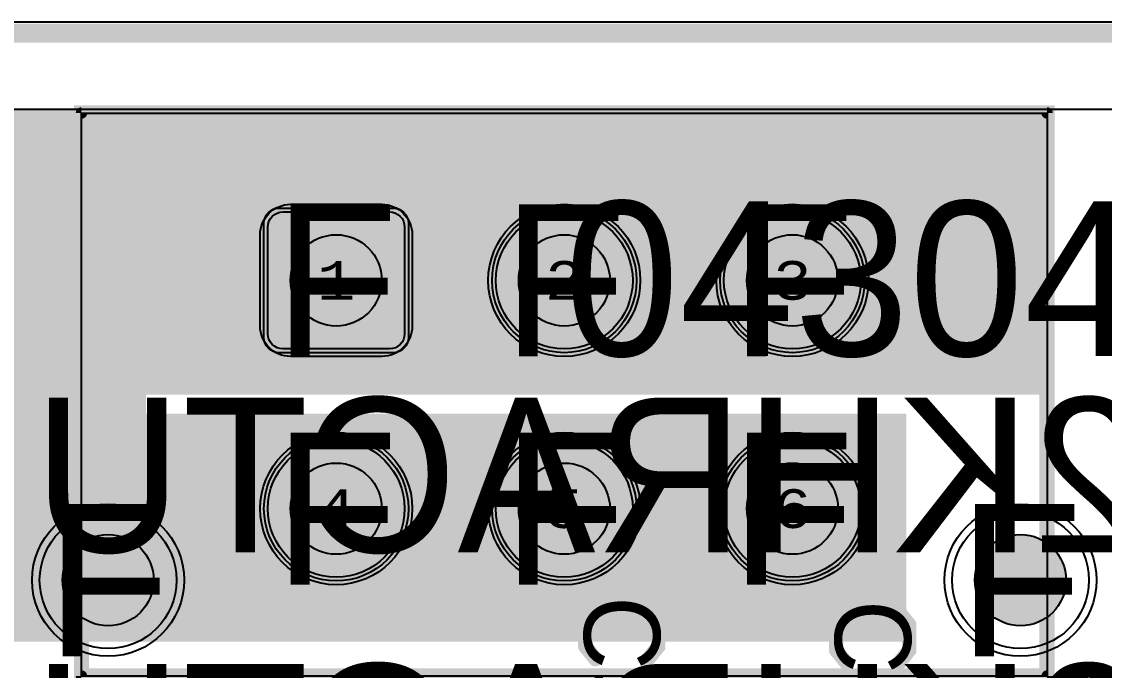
# Model space of a CAD drawing. Extents: x -28 to 199, y -61 to 255.
# Drawn here: x 31.86 to 46.1, y 246.63 to 255.15 of the extents above; entities that cross this region are included whole.
import ezdxf
from ezdxf.enums import TextEntityAlignment as Align

# ---------------------------------------------------------------- set-up
doc = ezdxf.new("R2010")
doc.units = 0
doc.header["$MEASUREMENT"] = 0
for name, color, linetype in [('ASSEMBLY_OUTLINES_TOP', 102, 'CONTINUOUS'), ('ASSEMBLY_PART_NUMBERS_BTM', 191, 'CONTINUOUS'), ('ASSEMBLY_PART_NUMBERS_TOP', 102, 'CONTINUOUS'), ('BOARD_OUTLINE', 10, 'CONTINUOUS'), ('DRILL_DRAWING', 21, 'CONTINUOUS'), ('GENERATED_SILKSCREEN_BTM', 255, 'CONTINUOUS'), ('GENERATED_SILKSCREEN_TOP', 140, 'CONTINUOUS'), ('MANUFACTURING_OUTLINES', 10, 'CONTINUOUS'), ('MOUNTING_HOLE_PADS_LAYER14', 150, 'CONTINUOUS'), ('MOUNTING_HOLE_PADS_LAYER17', 10, 'CONTINUOUS'), ('MOUNTING_HOLE_PADS_LAYER_2', 230, 'CONTINUOUS'), ('MOUNTING_HOLE_PADS_LAYER_3', 81, 'CONTINUOUS'), ('MOUNTING_HOLES_LAYER_2', 42, 'CONTINUOUS'), ('MOUNTING_HOLES_LAYER_3', 42, 'CONTINUOUS'), ('MOUNTING_HOLES_LAYER_BOT21', 42, 'CONTINUOUS'), ('MOUNTING_HOLES_LAYER_TOP', 42, 'CONTINUOUS'), ('PART_HOLES_LAYER_2', 30, 'CONTINUOUS'), ('PART_HOLES_LAYER_3', 30, 'CONTINUOUS'), ('PART_HOLES_LAYER_BOTTOM', 30, 'CONTINUOUS'), ('PART_HOLES_LAYER_TOP', 30, 'CONTINUOUS'), ('PART_PADS_LAYER_2', 230, 'CONTINUOUS'), ('PART_PADS_LAYER_3', 81, 'CONTINUOUS'), ('PART_PADS_LAYER_BOTTOM', 10, 'CONTINUOUS'), ('PART_PADS_LAYER_TOP', 150, 'CONTINUOUS'), ('PIN_NUMBERS_BTM', 8, 'CONTINUOUS'), ('PIN_NUMBERS_TOP', 8, 'CONTINUOUS'), ('PLACEMENT_OUTLINES_TOP', 130, 'CONTINUOUS'), ('PLANE_DATA_LAYER_2', 230, 'CONTINUOUS'), ('PLANE_DATA_LAYER_3', 81, 'CONTINUOUS'), ('PLANE_DATA_LAYER_BOTTOM', 10, 'CONTINUOUS'), ('PLANE_DATA_LAYER_TOP', 150, 'CONTINUOUS'), ('PLANE_SHAPES_LAYER_2', 230, 'CONTINUOUS'), ('PLANE_SHAPES_LAYER_3', 81, 'CONTINUOUS'), ('PLANE_SHAPES_LAYER_BOTTOM', 10, 'CONTINUOUS'), ('PLANE_SHAPES_LAYER_TOP', 150, 'CONTINUOUS'), ('ROUTE_BORDER', 151, 'CONTINUOUS'), ('SILKSCREEN_OUTLINES_TOP', 150, 'CONTINUOUS'), ('SILKSCREEN_REF_DES_BTM', 211, 'CONTINUOUS'), ('SOLDERMASK_PADS_BTM', 12, 'CONTINUOUS'), ('SOLDERMASK_PADS_TOP', 180, 'CONTINUOUS')]:
    doc.layers.add(name, color=color, linetype=linetype)
doc.styles.add('COURIER_NEW', font='COUR.TTF')
doc.styles.add('VERIBEST_GERBER_0', font='txt')

msp = doc.modelspace()

# ---------------------------------------------------------------- hatches: boundary and pattern name
at = {"layer": 'MOUNTING_HOLES_LAYER_2'}
h = msp.add_hatch(color=256, dxfattribs=at)
edge = h.paths.add_edge_path()
edge.add_arc((33, 247.81), 0.6, 0, 360)
h = msp.add_hatch(color=256, dxfattribs=at)
edge = h.paths.add_edge_path()
edge.add_arc((45, 247.81), 0.6, 0, 360)
at = {"layer": 'MOUNTING_HOLES_LAYER_3'}
h = msp.add_hatch(color=256, dxfattribs=at)
edge = h.paths.add_edge_path()
edge.add_arc((33, 247.81), 0.6, 0, 360)
h = msp.add_hatch(color=256, dxfattribs=at)
edge = h.paths.add_edge_path()
edge.add_arc((45, 247.81), 0.6, 0, 360)
at = {"layer": 'MOUNTING_HOLES_LAYER_BOT21'}
h = msp.add_hatch(color=256, dxfattribs=at)
edge = h.paths.add_edge_path()
edge.add_arc((33, 247.81), 0.6, 0, 360)
h = msp.add_hatch(color=256, dxfattribs=at)
edge = h.paths.add_edge_path()
edge.add_arc((45, 247.81), 0.6, 0, 360)
at = {"layer": 'MOUNTING_HOLES_LAYER_TOP'}
h = msp.add_hatch(color=256, dxfattribs=at)
edge = h.paths.add_edge_path()
edge.add_arc((33, 247.81), 0.6, 0, 360)
h = msp.add_hatch(color=256, dxfattribs=at)
edge = h.paths.add_edge_path()
edge.add_arc((45, 247.81), 0.6, 0, 360)
at = {"layer": 'PART_HOLES_LAYER_2'}
h = msp.add_hatch(color=256, dxfattribs=at)
edge = h.paths.add_edge_path()
edge.add_arc((36, 251.75), 0.6, 0, 360)
h = msp.add_hatch(color=256, dxfattribs=at)
edge = h.paths.add_edge_path()
edge.add_arc((39, 251.75), 0.6, 0, 360)
h = msp.add_hatch(color=256, dxfattribs=at)
edge = h.paths.add_edge_path()
edge.add_arc((42, 251.75), 0.6, 0, 360)
h = msp.add_hatch(color=256, dxfattribs=at)
edge = h.paths.add_edge_path()
edge.add_arc((36, 248.75), 0.6, 0, 360)
h = msp.add_hatch(color=256, dxfattribs=at)
edge = h.paths.add_edge_path()
edge.add_arc((39, 248.75), 0.6, 0, 360)
h = msp.add_hatch(color=256, dxfattribs=at)
edge = h.paths.add_edge_path()
edge.add_arc((42, 248.75), 0.6, 0, 360)
at = {"layer": 'PART_HOLES_LAYER_3'}
h = msp.add_hatch(color=256, dxfattribs=at)
edge = h.paths.add_edge_path()
edge.add_arc((36, 251.75), 0.6, 0, 360)
h = msp.add_hatch(color=256, dxfattribs=at)
edge = h.paths.add_edge_path()
edge.add_arc((39, 251.75), 0.6, 0, 360)
h = msp.add_hatch(color=256, dxfattribs=at)
edge = h.paths.add_edge_path()
edge.add_arc((42, 251.75), 0.6, 0, 360)
h = msp.add_hatch(color=256, dxfattribs=at)
edge = h.paths.add_edge_path()
edge.add_arc((36, 248.75), 0.6, 0, 360)
h = msp.add_hatch(color=256, dxfattribs=at)
edge = h.paths.add_edge_path()
edge.add_arc((39, 248.75), 0.6, 0, 360)
h = msp.add_hatch(color=256, dxfattribs=at)
edge = h.paths.add_edge_path()
edge.add_arc((42, 248.75), 0.6, 0, 360)
at = {"layer": 'PART_HOLES_LAYER_BOTTOM'}
h = msp.add_hatch(color=256, dxfattribs=at)
edge = h.paths.add_edge_path()
edge.add_arc((36, 251.75), 0.6, 0, 360)
h = msp.add_hatch(color=256, dxfattribs=at)
edge = h.paths.add_edge_path()
edge.add_arc((39, 251.75), 0.6, 0, 360)
h = msp.add_hatch(color=256, dxfattribs=at)
edge = h.paths.add_edge_path()
edge.add_arc((42, 251.75), 0.6, 0, 360)
h = msp.add_hatch(color=256, dxfattribs=at)
edge = h.paths.add_edge_path()
edge.add_arc((36, 248.75), 0.6, 0, 360)
h = msp.add_hatch(color=256, dxfattribs=at)
edge = h.paths.add_edge_path()
edge.add_arc((39, 248.75), 0.6, 0, 360)
h = msp.add_hatch(color=256, dxfattribs=at)
edge = h.paths.add_edge_path()
edge.add_arc((42, 248.75), 0.6, 0, 360)
at = {"layer": 'PART_HOLES_LAYER_TOP'}
h = msp.add_hatch(color=256, dxfattribs=at)
edge = h.paths.add_edge_path()
edge.add_arc((36, 251.75), 0.6, 0, 360)
h = msp.add_hatch(color=256, dxfattribs=at)
edge = h.paths.add_edge_path()
edge.add_arc((39, 251.75), 0.6, 0, 360)
h = msp.add_hatch(color=256, dxfattribs=at)
edge = h.paths.add_edge_path()
edge.add_arc((42, 251.75), 0.6, 0, 360)
h = msp.add_hatch(color=256, dxfattribs=at)
edge = h.paths.add_edge_path()
edge.add_arc((36, 248.75), 0.6, 0, 360)
h = msp.add_hatch(color=256, dxfattribs=at)
edge = h.paths.add_edge_path()
edge.add_arc((39, 248.75), 0.6, 0, 360)
h = msp.add_hatch(color=256, dxfattribs=at)
edge = h.paths.add_edge_path()
edge.add_arc((42, 248.75), 0.6, 0, 360)
at = {"layer": 'PLANE_DATA_LAYER_2'}
h = msp.add_hatch(color=256, dxfattribs=at)
h.paths.add_polyline_path([(41.75, 247.0762, -0.41421356), (41.6738, 247), (34.2809, 247, -0.41421356), (34.2047, 247.0762, -0.13079585), (34.21478, 247.11408, 0.13079778), (34.4, 247.81), (34.4, 247.81, 1), (31.6, 247.81), (31.6, 247.81, 0.13079778), (31.78522, 247.11408, -0.13079585), (31.7953, 247.0762, -0.41421356), (31.7191, 247), (28.25001, 247, 0.41421356), (28.25, 246.99999), (28.25, 236.8262, -0.41421356), (28.1738, 236.75), (21.75001, 236.75, 0.41421356), (21.75, 236.74999), (21.75, 215.3262, -0.41421356), (21.6738, 215.25), (10.3262, 215.25, -0.41421356), (10.25, 215.3262), (10.25, 218.4238, -0.41421356), (10.3262, 218.5), (18.99999, 218.5, 0.41421356), (19, 218.50001), (19, 245.95173, -0.2172281), (19.02623, 246.00926, 0.45597993), (19.02623, 246.99074, -0.2172281), (19, 247.04827), (19, 252.99999, 0.41421356), (18.99999, 253), (8.3262, 253, -0.41421356), (8.25, 253.0762), (8.25, 253.9238, -0.41421356), (8.3262, 254), (33.1738, 254, -0.41421356), (33.25, 253.9238), (33.25, 250.00001, 0.41421356), (33.25001, 250), (35.49912, 250, -0.81624262), (35.52903, 249.85371, 4.89140262), (36.47097, 249.85371, -0.81624262), (36.50088, 250), (38.49912, 250, -0.81624262), (38.52903, 249.85371, 4.89140262), (39.47097, 249.85371, -0.81624262), (39.50088, 250), (41.49912, 250, -0.81624262), (41.52903, 249.85371, 0.71383309), (41.69328, 247.58986, -0.34038242), (41.75, 247.51619)], flags=0)
h.paths.add_polyline_path([(12.5, 216.75, -1), (15, 216.75, -1)], flags=0)
h.paths.add_polyline_path([(23, 245.25, -1), (25.5, 245.25, -1)], flags=0)
for points in [[(36, 248.75), (35.03762, 249.58815)], [(36, 248.75), (36.96238, 249.58815)], [(39, 248.75), (38.03762, 249.58815)], [(39, 248.75), (39.96238, 249.58815)], [(42, 248.75), (40.95334, 249.48019)], [(36, 248.75), (35.09759, 247.84759)], [(36, 248.75), (36.90241, 247.84759)], [(39, 248.75), (38.09759, 247.84759)], [(39, 248.75), (39.90241, 247.84759)], [(42, 248.75), (41.26981, 247.70334)]]:
    msp.add_hatch(color=256, dxfattribs=at).paths.add_polyline_path(points, is_closed=False, flags=0)
at = {"layer": 'PLANE_DATA_LAYER_3'}
h = msp.add_hatch(color=256, dxfattribs=at)
h.paths.add_polyline_path([(43.5, 247.0762, -0.41421356), (43.4238, 247), (34.2809, 247, -0.41421356), (34.2047, 247.0762, -0.13079585), (34.21478, 247.11408, 0.13079778), (34.4, 247.81), (34.4, 247.81, 1), (31.6, 247.81), (31.6, 247.81, 0.13079778), (31.78522, 247.11408, -0.13079585), (31.7953, 247.0762, -0.41421356), (31.7191, 247), (28.25001, 247, 0.41421356), (28.25, 246.99999), (28.25, 236.8262, -0.41421356), (28.1738, 236.75), (21.50001, 236.75, 0.41421356), (21.5, 236.74999), (21.5, 215.3262, -0.41421356), (21.4238, 215.25), (10.3262, 215.25, -0.41421356), (10.25, 215.3262), (10.25, 218.4238, -0.41421356), (10.3262, 218.5), (18.99999, 218.5, 0.41421356), (19, 218.50001), (19, 245.95173, -0.2172281), (19.02623, 246.00926, 0.45597993), (19.02623, 246.99074, -0.2172281), (19, 247.04827), (19, 253.9238, -0.41421356), (19.0762, 254), (33.4238, 254, -0.41421356), (33.5, 253.9238), (33.5, 250.00001, 0.41421356), (33.50001, 250), (35.49912, 250, -0.81624262), (35.52903, 249.85371, 4.89140262), (36.47097, 249.85371, -0.81624262), (36.50088, 250), (38.49912, 250, -0.81624262), (38.52903, 249.85371, 4.89140262), (39.47097, 249.85371, -0.81624262), (39.50088, 250), (41.49912, 250, -0.81624262), (41.52903, 249.85371, 4.89140262), (42.47097, 249.85371, -0.81624262), (42.50088, 250), (43.4238, 250, -0.41421356), (43.5, 249.9238)], flags=0)
h.paths.add_polyline_path([(12.5, 216.75, -1), (15, 216.75, -1)], flags=0)
h.paths.add_polyline_path([(23, 245.25, -1), (25.5, 245.25, -1)], flags=0)
for points in [[(36, 248.75), (35.03762, 249.58815)], [(36, 248.75), (36.96238, 249.58815)], [(39, 248.75), (38.03762, 249.58815)], [(39, 248.75), (39.96238, 249.58815)], [(42, 248.75), (41.03763, 249.58817)], [(42, 248.75), (42.96238, 249.58815)], [(36, 248.75), (35.09759, 247.84759)], [(36, 248.75), (36.90241, 247.84759)], [(39, 248.75), (38.09759, 247.84759)], [(39, 248.75), (39.90241, 247.84759)], [(42, 248.75), (41.09759, 247.84759)], [(42, 248.75), (42.90241, 247.84759)]]:
    msp.add_hatch(color=256, dxfattribs=at).paths.add_polyline_path(points, is_closed=False, flags=0)
at = {"layer": 'PLANE_DATA_LAYER_BOTTOM'}
h = msp.add_hatch(color=256, dxfattribs=at)
h.paths.add_polyline_path([(45.25, 250.3262, -0.41421356), (45.1738, 250.25), (20.75001, 250.25, 0.41421356), (20.75, 250.24999), (20.75, 240.75001, 0.41421356), (20.75001, 240.75), (32.9238, 240.75, -0.41421356), (33, 240.6738), (33, 240.4262, -0.41421356), (32.9238, 240.35), (32.25, 240.35, 0.41421356), (31.8, 239.9), (31.8, 237.6, 0.41421356), (32.25, 237.15), (32.9238, 237.15, -0.41421356), (33, 237.0738), (33, 236.8262, -0.41421356), (32.9238, 236.75), (30.87624, 236.75, -0.54958845), (30.80727, 236.85861, 0.1102702), (30.85, 237.05), (30.85, 238.25, 0.41421356), (30.4, 238.7), (28.1, 238.7, 0.41421356), (27.65, 238.25), (27.65, 237.05, 0.1102702), (27.69273, 236.85861, -0.54959232), (27.62376, 236.75), (16.3262, 236.75, -0.41421356), (16.25, 236.8262), (16.25, 238.74999, 0.41421356), (16.24999, 238.75), (12.0762, 238.75, -0.41421356), (12, 238.8262), (12, 239.56036, -0.17565979), (12.0177, 239.60919, 0.3625093), (12.0177, 240.89081, -0.17565979), (12, 240.93964), (12, 250.94716, -0.3389436), (12.05634, 251.02073, 0.76588473), (12.05634, 252.17927, -0.3389436), (12, 252.25284), (12, 253.9238, -0.41421356), (12.0762, 254), (45.1738, 254, -0.41421356), (45.25, 253.9238)], flags=0)
h.paths.add_polyline_path([(17.35, 244, 0.41421356), (18, 244.65), (18, 245.85, 0.41421356), (17.35, 246.5), (16.15, 246.5, 0.41421356), (15.5, 245.85), (15.5, 244.65, 0.41421356), (16.15, 244)], flags=0)
h.paths.add_polyline_path([(36.7, 250.6, 0.41421356), (37.15, 251.05), (37.15, 252.45, 0.41421356), (36.7, 252.9), (35.3, 252.9, 0.41421356), (34.85, 252.45), (34.85, 251.05, 0.41421356), (35.3, 250.6)], flags=0)
h.paths.add_polyline_path([(37.85, 251.75, -1), (40.15, 251.75, -1)], flags=0)
h.paths.add_polyline_path([(40.85, 251.75, -1), (43.15, 251.75, -1)], flags=0)
for points in [[(36, 252.4), (36, 252.9762)], [(39, 251.75), (39, 252.9762)], [(42, 251.75), (42, 252.9762)], [(35.35, 251.75), (34.7738, 251.75)], [(36.65, 251.75), (37.2262, 251.75)], [(39, 251.75), (37.7738, 251.75)], [(39, 251.75), (39, 250.5238)], [(39, 251.75), (40.2262, 251.75)], [(42, 251.75), (40.7738, 251.75)], [(42, 251.75), (42, 250.5238)], [(42, 251.75), (43.2262, 251.75)], [(36, 251.1), (36, 250.5238)]]:
    msp.add_hatch(color=256, dxfattribs=at).paths.add_polyline_path(points, is_closed=False, flags=0)
at = {"layer": 'PLANE_DATA_LAYER_TOP'}
h = msp.add_hatch(color=256, dxfattribs=at)
h.paths.add_polyline_path([(43.5, 250.8262, -0.41421356), (43.4238, 250.75), (42.80633, 250.75, -0.41421356), (42.73013, 250.8262, -0.21658986), (42.75622, 250.88361, 2.66641939), (41.24378, 250.88361, -0.21658986), (41.26987, 250.8262, -0.41421356), (41.19367, 250.75), (39.80633, 250.75, -0.41421356), (39.73013, 250.8262, -0.21658986), (39.75622, 250.88361, 2.66641939), (38.24378, 250.88361, -0.21658986), (38.26987, 250.8262, -0.41421356), (38.19367, 250.75), (37.17623, 250.75, -0.54958845), (37.10727, 250.85861, 0.1102702), (37.15, 251.05), (37.15, 252.45, 0.41421356), (36.7, 252.9), (35.3, 252.9, 0.41421356), (34.85, 252.45), (34.85, 251.05, 0.1102702), (34.89273, 250.85861, -0.54959232), (34.82377, 250.75), (18.25001, 250.75, 0.41421356), (18.25, 250.74999), (18.25, 247.02498, -0.22594729), (18.22183, 246.96582, 0.2259518), (17.99999, 246.5), (17.99999, 246.5, 0.22595118), (18.22183, 246.03418, -0.22595137), (18.25, 245.97502), (18.25, 219.3262, -0.41421356), (18.1738, 219.25), (9.50001, 219.25, 0.41421356), (9.5, 219.24999), (9.5, 215.3262, -0.41421356), (9.4238, 215.25), (0.8262, 215.25, -0.41421356), (0.75, 215.3262), (0.75, 220.4238, -0.41421356), (0.8262, 220.5), (15.49999, 220.5, 0.41421356), (15.5, 220.50001), (15.5, 239.99999, 0.41421356), (15.49999, 240), (12.8262, 240, -0.41421356), (12.75, 240.0762), (12.75, 253.9238, -0.41421356), (12.8262, 254), (43.4238, 254, -0.41421356), (43.5, 253.9238)], flags=0)
h.paths.add_polyline_path([(6.85, 215.5, 0.41421356), (7.5, 216.15), (7.5, 217.35, 0.41421356), (6.85, 218), (5.65, 218, 0.41421356), (5, 217.35), (5, 216.15, 0.41421356), (5.65, 215.5)], flags=0)
h.paths.add_polyline_path([(17.35, 244, 0.41421356), (18, 244.65), (18, 245.85, 0.41421356), (17.35, 246.5), (16.15, 246.5, 0.41421356), (15.5, 245.85), (15.5, 244.65, 0.41421356), (16.15, 244)], flags=0)
for points in [[(39, 251.75), (39, 252.9762)], [(42, 251.75), (42, 252.9762)], [(35.35, 252.4), (34.92792, 252.82208)], [(36.65, 252.4), (37.07208, 252.82208)], [(39, 251.75), (37.7738, 251.75)], [(39, 251.75), (40.2262, 251.75)], [(42, 251.75), (40.7738, 251.75)], [(42, 251.75), (43.2262, 251.75)], [(35.35, 251.1), (34.7738, 251.06028)], [(36.65, 251.1), (37.2262, 251.06026)], [(36, 248.75), (35.09441, 249.57672)], [(36, 248.75), (36.90559, 249.57672)], [(39, 248.75), (38.09441, 249.57672)], [(39, 248.75), (39.90559, 249.57672)], [(42, 248.75), (41.09441, 249.57672)], [(42, 248.75), (42.90559, 249.57672)], [(36, 248.75), (35.13295, 247.88295)], [(36, 248.75), (36.86705, 247.88295)], [(39, 248.75), (38.13295, 247.88295)], [(39, 248.75), (39.86705, 247.88295)], [(42, 248.75), (41.13295, 247.88295)], [(42, 248.75), (42.86705, 247.88295)]]:
    msp.add_hatch(color=256, dxfattribs=at).paths.add_polyline_path(points, is_closed=False, flags=0)
h = msp.add_hatch(color=256, dxfattribs=at)
h.paths.add_polyline_path([(43.5, 247.0762, -0.41421356), (43.4238, 247), (34.2809, 247, -0.41421356), (34.2047, 247.0762, -0.13079585), (34.21478, 247.11408, 0.13079778), (34.4, 247.81), (34.4, 247.81, 1), (31.6, 247.81), (31.6, 247.81, 0.13079778), (31.78522, 247.11408, -0.13079585), (31.7953, 247.0762, -0.41421356), (31.7191, 247), (28.25001, 247, 0.41421356), (28.25, 246.99999), (28.25, 236.8262, -0.41421356), (28.1738, 236.75), (21.50001, 236.75, 0.41421356), (21.5, 236.74999), (21.5, 215.3262, -0.41421356), (21.4238, 215.25), (10.3262, 215.25, -0.41421356), (10.25, 215.3262), (10.25, 218.4238, -0.41421356), (10.3262, 218.5), (18.99999, 218.5, 0.41421356), (19, 218.50001), (19, 246.01992, -0.19996891), (19.02254, 246.07402, 0.41659385), (19.02254, 246.92598, -0.19996891), (19, 246.98008), (19, 249.9238, -0.41421356), (19.0762, 250), (35.64537, 250, -0.41421356), (35.72157, 249.9238, -0.33066295), (35.66741, 249.85086, 6.76767941), (36.33259, 249.85086, -0.33066295), (36.27843, 249.9238, -0.41421356), (36.35463, 250), (38.64537, 250, -0.41421356), (38.72157, 249.9238, -0.33066295), (38.66741, 249.85086, 6.76767941), (39.33259, 249.85086, -0.33066295), (39.27843, 249.9238, -0.41421356), (39.35463, 250), (41.64537, 250, -0.41421356), (41.72157, 249.9238, -0.33066295), (41.66741, 249.85086, 6.76767941), (42.33259, 249.85086, -0.33066295), (42.27843, 249.9238, -0.41421356), (42.35463, 250), (43.4238, 250, -0.41421356), (43.5, 249.9238)], flags=0)
h.paths.add_polyline_path([(12.5, 216.75, -1), (15, 216.75, -1)], flags=0)
h.paths.add_polyline_path([(23, 245.25, -1), (25.5, 245.25, -1)], flags=0)

# ---------------------------------------------------------------- linework, layer by layer
at = {"layer": 'ASSEMBLY_OUTLINES_TOP', "const_width": 0.2}
for points in [[(32.65, 246.55), (32.65, 253.95), (45.35, 253.95), (45.35, 246.55)], [(38, 245.1), (38, 246.55), (40, 246.55), (40, 245.1)]]:
    msp.add_lwpolyline(points, close=True, dxfattribs=at)
at = {"layer": 'BOARD_OUTLINE', "const_width": 0.25}
msp.add_lwpolyline([(0, 1.5), (0, 253.5, -0.41421356), (1.5, 255), (168.5, 255, -0.41421356), (170, 253.5), (170, 1.5, -0.41421356), (168.5, 0), (1.5, 0, -0.41421356)], format="xyb", close=True, dxfattribs=at)
at = {"layer": 'GENERATED_SILKSCREEN_BTM', "const_width": 0.15}
for points in [[(40.252, 247.288), (40.115, 247.456), (40.112, 247.461), (40.108, 247.462), (40.104, 247.464), (40.099, 247.465), (39.413, 247.465), (39.408, 247.464), (39.404, 247.462), (39.402, 247.46), (39.4, 247.459), (39.397, 247.456), (39.26, 247.288), (39.259, 247.285), (39.258, 247.282), (39.257, 247.281), (39.256, 247.277), (39.256, 246.94), (39.257, 246.935), (39.258, 246.933), (39.259, 246.93), (39.26, 246.927), (39.397, 246.758), (39.402, 246.754), (39.41, 246.752), (39.415, 246.753), (39.421, 246.755), (39.425, 246.758), (39.429, 246.763), (39.432, 246.768), (39.433, 246.773), (39.433, 246.778), (39.43, 246.782), (39.297, 246.947), (39.297, 247.27), (39.423, 247.424), (40.089, 247.424), (40.215, 247.27), (40.215, 246.947), (40.082, 246.782), (40.08, 246.778), (40.079, 246.773), (40.08, 246.768), (40.083, 246.763), (40.087, 246.758), (40.092, 246.755), (40.097, 246.753), (40.104, 246.752), (40.11, 246.754), (40.115, 246.758), (40.252, 246.927), (40.254, 246.931), (40.255, 246.932), (40.255, 246.935), (40.256, 246.936), (40.256, 246.937), (40.256, 246.94), (40.256, 247.277), (40.255, 247.281), (40.254, 247.285), (40.252, 247.288)], [(43.552, 247.238), (43.415, 247.406), (43.412, 247.411), (43.408, 247.412), (43.404, 247.414), (43.399, 247.415), (42.713, 247.415), (42.708, 247.414), (42.704, 247.412), (42.702, 247.41), (42.7, 247.409), (42.697, 247.406), (42.56, 247.238), (42.559, 247.235), (42.558, 247.232), (42.557, 247.231), (42.556, 247.227), (42.556, 246.89), (42.557, 246.885), (42.558, 246.883), (42.559, 246.88), (42.56, 246.877), (42.697, 246.708), (42.702, 246.704), (42.71, 246.702), (42.715, 246.703), (42.721, 246.705), (42.725, 246.708), (42.729, 246.713), (42.732, 246.718), (42.733, 246.723), (42.733, 246.728), (42.73, 246.732), (42.597, 246.897), (42.597, 247.22), (42.723, 247.374), (43.389, 247.374), (43.515, 247.22), (43.515, 246.897), (43.382, 246.732), (43.38, 246.728), (43.379, 246.723), (43.38, 246.718), (43.383, 246.713), (43.387, 246.708), (43.392, 246.705), (43.397, 246.703), (43.404, 246.702), (43.41, 246.704), (43.415, 246.708), (43.552, 246.877), (43.554, 246.881), (43.555, 246.882), (43.555, 246.885), (43.556, 246.886), (43.556, 246.887), (43.556, 246.89), (43.556, 247.227), (43.555, 247.231), (43.554, 247.235), (43.552, 247.238)]]:
    msp.add_lwpolyline(points, dxfattribs=at)
at = {"layer": 'GENERATED_SILKSCREEN_TOP', "const_width": 0.15}
for points in [[(45.35001, 248.72001, 0.00000276), (45.34999, 248.72002), (45.34999, 253.95), (32.65001, 253.95), (32.65001, 248.72002, 0.00000276), (32.64999, 248.72001), (32.64999, 253.95, -0.41421356), (32.65, 253.95001), (45.35, 253.95001, -0.41421356), (45.35001, 253.95), (45.35001, 248.72001)], [(45.35001, 246.55, -0.41421356), (45.35, 246.54999), (32.65, 246.54999, -0.41421356), (32.64999, 246.55), (32.64999, 246.89999, 0.00000276), (32.65001, 246.89998), (32.65001, 246.55), (45.34999, 246.55), (45.34999, 246.89998, 0.00000276), (45.35001, 246.89999), (45.35001, 246.55)]]:
    msp.add_lwpolyline(points, format="xyb", dxfattribs=at)
at = {"layer": 'MANUFACTURING_OUTLINES'}
msp.add_lwpolyline([(170.15041, 1.5, -0.41421356), (168.5, -0.15041), (1.5, -0.15041, -0.41421356), (-0.15041, 1.5), (-0.15041, 253.5, -0.41421356), (1.5, 255.15041), (168.5, 255.15041, -0.41421356), (170.15041, 253.5)], format="xyb", close=True, dxfattribs=at)
at = {"layer": 'MOUNTING_HOLE_PADS_LAYER14'}
for centre in [(33, 247.81), (45, 247.81)]:
    msp.add_circle(centre, 0.9, dxfattribs=at)
at = {"layer": 'MOUNTING_HOLE_PADS_LAYER17'}
for centre in [(33, 247.81), (45, 247.81)]:
    msp.add_circle(centre, 0.9, dxfattribs=at)
at = {"layer": 'MOUNTING_HOLE_PADS_LAYER_2'}
for centre in [(33, 247.81), (45, 247.81)]:
    msp.add_circle(centre, 0.9, dxfattribs=at)
at = {"layer": 'MOUNTING_HOLE_PADS_LAYER_3'}
for centre in [(33, 247.81), (45, 247.81)]:
    msp.add_circle(centre, 0.9, dxfattribs=at)
at = {"layer": 'MOUNTING_HOLES_LAYER_2'}
for centre in [(33, 247.81), (45, 247.81)]:
    msp.add_circle(centre, 0.6, dxfattribs=at)
at = {"layer": 'MOUNTING_HOLES_LAYER_3'}
for centre in [(33, 247.81), (45, 247.81)]:
    msp.add_circle(centre, 0.6, dxfattribs=at)
at = {"layer": 'MOUNTING_HOLES_LAYER_BOT21'}
for centre in [(33, 247.81), (45, 247.81)]:
    msp.add_circle(centre, 0.6, dxfattribs=at)
at = {"layer": 'MOUNTING_HOLES_LAYER_TOP'}
for centre in [(33, 247.81), (45, 247.81)]:
    msp.add_circle(centre, 0.6, dxfattribs=at)
at = {"layer": 'PART_HOLES_LAYER_2'}
for centre in [(36, 251.75), (39, 251.75), (42, 251.75), (36, 248.75), (39, 248.75), (42, 248.75)]:
    msp.add_circle(centre, 0.6, dxfattribs=at)
at = {"layer": 'PART_HOLES_LAYER_3'}
for centre in [(36, 251.75), (39, 251.75), (42, 251.75), (36, 248.75), (39, 248.75), (42, 248.75)]:
    msp.add_circle(centre, 0.6, dxfattribs=at)
at = {"layer": 'PART_HOLES_LAYER_BOTTOM'}
for centre in [(36, 251.75), (39, 251.75), (42, 251.75), (36, 248.75), (39, 248.75), (42, 248.75)]:
    msp.add_circle(centre, 0.6, dxfattribs=at)
at = {"layer": 'PART_HOLES_LAYER_TOP'}
for centre in [(36, 251.75), (39, 251.75), (42, 251.75), (36, 248.75), (39, 248.75), (42, 248.75)]:
    msp.add_circle(centre, 0.6, dxfattribs=at)
at = {"layer": 'PART_PADS_LAYER_2'}
msp.add_lwpolyline([(36.95, 251, -0.41421356), (36.75, 250.8), (35.25, 250.8, -0.41421356), (35.05, 251), (35.05, 252.5, -0.41421356), (35.25, 252.7), (36.75, 252.7, -0.41421356), (36.95, 252.5)], format="xyb", close=True, dxfattribs=at)
for centre in [(39, 251.75), (42, 251.75), (36, 248.75), (39, 248.75), (42, 248.75)]:
    msp.add_circle(centre, 0.95, dxfattribs=at)
at = {"layer": 'PART_PADS_LAYER_3'}
msp.add_lwpolyline([(36.95, 251, -0.41421356), (36.75, 250.8), (35.25, 250.8, -0.41421356), (35.05, 251), (35.05, 252.5, -0.41421356), (35.25, 252.7), (36.75, 252.7, -0.41421356), (36.95, 252.5)], format="xyb", close=True, dxfattribs=at)
for centre in [(39, 251.75), (42, 251.75), (36, 248.75), (39, 248.75), (42, 248.75)]:
    msp.add_circle(centre, 0.95, dxfattribs=at)
at = {"layer": 'PART_PADS_LAYER_BOTTOM'}
msp.add_lwpolyline([(36.9, 251.05, -0.41421356), (36.7, 250.85), (35.3, 250.85, -0.41421356), (35.1, 251.05), (35.1, 252.45, -0.41421356), (35.3, 252.65), (36.7, 252.65, -0.41421356), (36.9, 252.45)], format="xyb", close=True, dxfattribs=at)
for centre in [(39, 251.75), (42, 251.75), (36, 248.75), (39, 248.75), (42, 248.75)]:
    msp.add_circle(centre, 0.9, dxfattribs=at)
at = {"layer": 'PART_PADS_LAYER_TOP'}
msp.add_lwpolyline([(36.9, 251.05, -0.41421356), (36.7, 250.85), (35.3, 250.85, -0.41421356), (35.1, 251.05), (35.1, 252.45, -0.41421356), (35.3, 252.65), (36.7, 252.65, -0.41421356), (36.9, 252.45)], format="xyb", close=True, dxfattribs=at)
for centre in [(39, 251.75), (42, 251.75), (36, 248.75), (39, 248.75), (42, 248.75)]:
    msp.add_circle(centre, 0.9, dxfattribs=at)
at = {"layer": 'PLACEMENT_OUTLINES_TOP'}
msp.add_lwpolyline([(32.65, 246.55), (32.65, 253.95), (45.35, 253.95), (45.35, 246.55)], close=True, dxfattribs=at)
at = {"layer": 'PLANE_DATA_LAYER_2', "const_width": 0.5}
for points in [[(36, 248.75), (35.03762, 249.58815)], [(36, 248.75), (36.96238, 249.58815)], [(39, 248.75), (38.03762, 249.58815)], [(39, 248.75), (39.96238, 249.58815)], [(42, 248.75), (40.95334, 249.48019)], [(36, 248.75), (35.09759, 247.84759)], [(36, 248.75), (36.90241, 247.84759)], [(39, 248.75), (38.09759, 247.84759)], [(39, 248.75), (39.90241, 247.84759)], [(42, 248.75), (41.26981, 247.70334)]]:
    msp.add_lwpolyline(points, dxfattribs=at)
at = {"layer": 'PLANE_DATA_LAYER_3', "const_width": 0.5}
for points in [[(36, 248.75), (35.03762, 249.58815)], [(36, 248.75), (36.96238, 249.58815)], [(39, 248.75), (38.03762, 249.58815)], [(39, 248.75), (39.96238, 249.58815)], [(42, 248.75), (41.03763, 249.58817)], [(42, 248.75), (42.96238, 249.58815)], [(36, 248.75), (35.09759, 247.84759)], [(36, 248.75), (36.90241, 247.84759)], [(39, 248.75), (38.09759, 247.84759)], [(39, 248.75), (39.90241, 247.84759)], [(42, 248.75), (41.09759, 247.84759)], [(42, 248.75), (42.90241, 247.84759)]]:
    msp.add_lwpolyline(points, dxfattribs=at)
at = {"layer": 'PLANE_DATA_LAYER_BOTTOM', "const_width": 0.5}
for points in [[(36, 252.4), (36, 252.9762)], [(39, 251.75), (39, 252.9762)], [(42, 251.75), (42, 252.9762)], [(35.35, 251.75), (34.7738, 251.75)], [(36.65, 251.75), (37.2262, 251.75)], [(39, 251.75), (37.7738, 251.75)], [(39, 251.75), (39, 250.5238)], [(39, 251.75), (40.2262, 251.75)], [(42, 251.75), (40.7738, 251.75)], [(42, 251.75), (42, 250.5238)], [(42, 251.75), (43.2262, 251.75)], [(36, 251.1), (36, 250.5238)]]:
    msp.add_lwpolyline(points, dxfattribs=at)
at = {"layer": 'PLANE_DATA_LAYER_TOP', "const_width": 0.5}
for points in [[(39, 251.75), (39, 252.9762)], [(42, 251.75), (42, 252.9762)], [(35.35, 252.4), (34.92792, 252.82208)], [(36.65, 252.4), (37.07208, 252.82208)], [(39, 251.75), (37.7738, 251.75)], [(39, 251.75), (40.2262, 251.75)], [(42, 251.75), (40.7738, 251.75)], [(42, 251.75), (43.2262, 251.75)], [(35.35, 251.1), (34.7738, 251.06028)], [(36.65, 251.1), (37.2262, 251.06026)], [(36, 248.75), (35.09441, 249.57672)], [(36, 248.75), (36.90559, 249.57672)], [(39, 248.75), (38.09441, 249.57672)], [(39, 248.75), (39.90559, 249.57672)], [(42, 248.75), (41.09441, 249.57672)], [(42, 248.75), (42.90559, 249.57672)], [(36, 248.75), (35.13295, 247.88295)], [(36, 248.75), (36.86705, 247.88295)], [(39, 248.75), (38.13295, 247.88295)], [(39, 248.75), (39.86705, 247.88295)], [(42, 248.75), (41.13295, 247.88295)], [(42, 248.75), (42.86705, 247.88295)]]:
    msp.add_lwpolyline(points, dxfattribs=at)
at = {"layer": 'PLANE_SHAPES_LAYER_2'}
for points in [[(26, 250), (33.25, 250), (26, 254), (33.25, 254)], [(26, 247), (41.75, 247), (26, 250), (41.75, 250)]]:
    msp.add_solid(points, dxfattribs=at)
at = {"layer": 'PLANE_SHAPES_LAYER_3'}
for points in [[(28.25, 250), (33.5, 250), (28.25, 254), (33.5, 254)], [(26, 247), (43.5, 247), (26, 250), (43.5, 250)]]:
    msp.add_solid(points, dxfattribs=at)
at = {"layer": 'PLANE_SHAPES_LAYER_BOTTOM'}
msp.add_solid([(19.25, 250.25), (45.25, 250.25), (19.25, 254), (45.25, 254)], dxfattribs=at)
at = {"layer": 'PLANE_SHAPES_LAYER_TOP'}
for points in [[(18.25, 250.75), (43.5, 250.75), (18.25, 254), (43.5, 254)], [(26, 247), (43.5, 247), (26, 250), (43.5, 250)]]:
    msp.add_solid(points, dxfattribs=at)
at = {"layer": 'ROUTE_BORDER'}
msp.add_lwpolyline([(0.635, 2.135), (0.635, 252.5, -0.41421356), (2.135, 254), (168, 254, -0.41421356), (169.5, 252.5), (169.5, 2.135, -0.41421356), (168, 0.635), (2.135, 0.635, -0.41421356)], format="xyb", close=True, dxfattribs=at)
at = {"layer": 'SILKSCREEN_OUTLINES_TOP'}
msp.add_lwpolyline([(32.65, 246.55), (32.65, 253.95), (45.35, 253.95), (45.35, 246.55)], close=True, dxfattribs=at)
at = {"layer": 'SOLDERMASK_PADS_BTM'}
msp.add_lwpolyline([(37, 251.15, -0.41421356), (36.6, 250.75), (35.4, 250.75, -0.41421356), (35, 251.15), (35, 252.35, -0.41421356), (35.4, 252.75), (36.6, 252.75, -0.41421356), (37, 252.35)], format="xyb", close=True, dxfattribs=at)
for centre in [(39, 251.75), (42, 251.75), (36, 248.75), (39, 248.75), (42, 248.75), (33, 247.81), (45, 247.81)]:
    msp.add_circle(centre, 1, dxfattribs=at)
at = {"layer": 'SOLDERMASK_PADS_TOP'}
msp.add_lwpolyline([(37, 251.15, -0.41421356), (36.6, 250.75), (35.4, 250.75, -0.41421356), (35, 251.15), (35, 252.35, -0.41421356), (35.4, 252.75), (36.6, 252.75, -0.41421356), (37, 252.35)], format="xyb", close=True, dxfattribs=at)
for centre in [(39, 251.75), (42, 251.75), (36, 248.75), (39, 248.75), (42, 248.75), (33, 247.81), (45, 247.81)]:
    msp.add_circle(centre, 1, dxfattribs=at)

# ---------------------------------------------------------------- texts
at = {"layer": 'ASSEMBLY_PART_NUMBERS_BTM', "style": 'VERIBEST_GERBER_0', "text_generation_flag": 2}
for p in [(59.5, 250.21), (59.5, 246.71)]:
    msp.add_text('C1808X102KHRACTU', height=2.032, dxfattribs=at).set_placement(p, align=Align.TOP_LEFT)
at = {"layer": 'ASSEMBLY_PART_NUMBERS_TOP', "style": 'VERIBEST_GERBER_0'}
msp.add_text('0430450612', height=2.032, dxfattribs=at).set_placement((39, 252.79), align=Align.TOP_LEFT)
at = {"layer": 'DRILL_DRAWING', "style": 'VERIBEST_GERBER_0'}
for p in [(36, 251.75), (39, 251.75), (42, 251.75), (36, 248.75), (39, 248.75), (42, 248.75), (33, 247.81), (45, 247.81)]:
    msp.add_text('F', height=2, dxfattribs=at).set_placement(p, align=Align.MIDDLE_CENTER)
at = {"layer": 'PIN_NUMBERS_BTM', "style": 'COURIER_NEW'}
for s, p in [('1', (36, 251.75)), ('2', (39, 251.75)), ('3', (42, 251.75)), ('4', (36, 248.75)), ('5', (39, 248.75)), ('6', (42, 248.75))]:
    msp.add_text(s, height=0.508, dxfattribs=at).set_placement(p, align=Align.MIDDLE_CENTER)
at = {"layer": 'PIN_NUMBERS_TOP', "style": 'COURIER_NEW'}
for s, p in [('1', (36, 251.75)), ('2', (39, 251.75)), ('3', (42, 251.75)), ('4', (36, 248.75)), ('5', (39, 248.75)), ('6', (42, 248.75))]:
    msp.add_text(s, height=0.508, dxfattribs=at).set_placement(p, align=Align.MIDDLE_CENTER)
at = {"layer": 'SILKSCREEN_REF_DES_BTM', "style": 'VERIBEST_GERBER_0', "text_generation_flag": 2}
for s, p in [('C277', (39.26, 247.6)), ('C276', (42.56, 247.55))]:
    msp.add_text(s, height=1, rotation=90, dxfattribs=at).set_placement(p, align=Align.TOP_LEFT)

doc.saveas('drawing.dxf')
